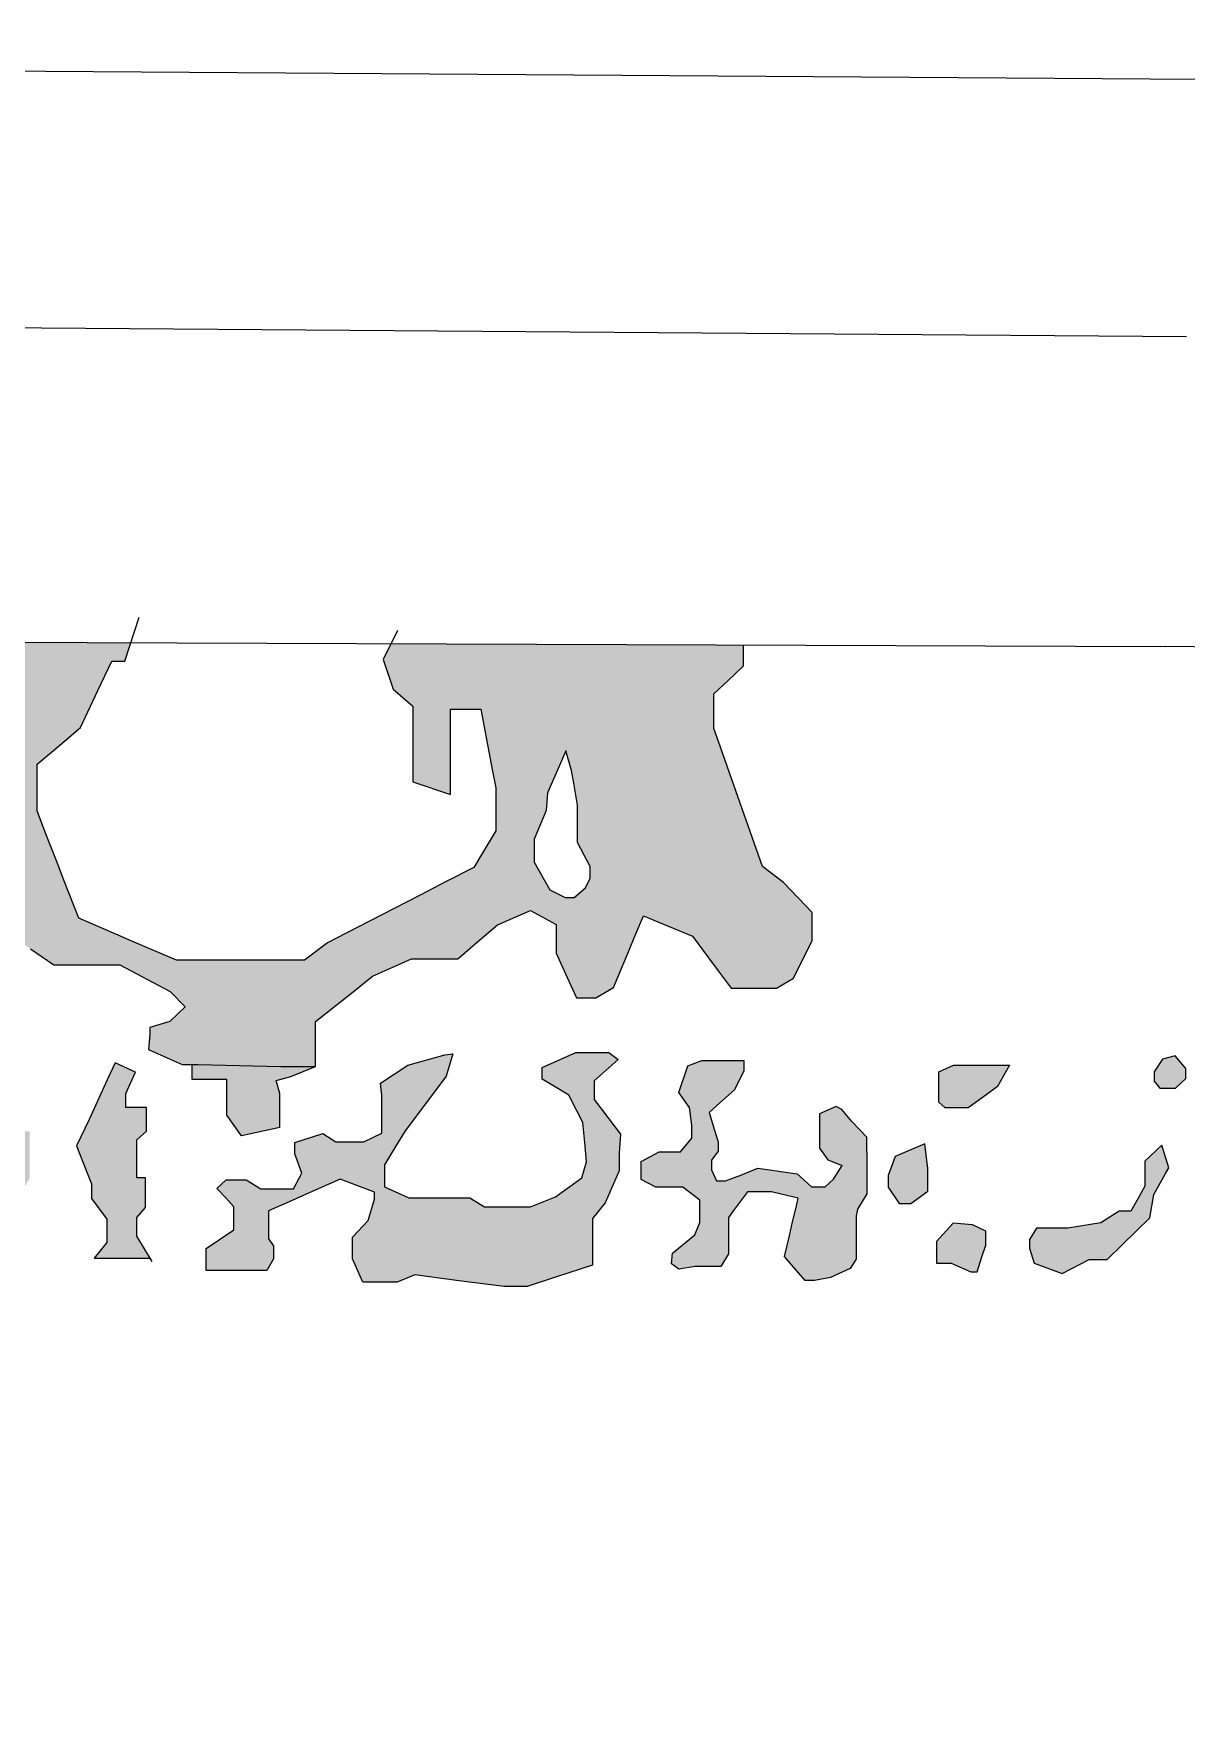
# Model space of a CAD drawing. Header units: inches. Extents: x 155 to 361, y 91 to 381.
# Drawn here: x 184.023 to 185.509, y 295.755 to 297.933 of the extents above; entities that cross this region are included whole.
import ezdxf

# ---------------------------------------------------------------- set-up
doc = ezdxf.new("R2010")
doc.units = ezdxf.units.IN
doc.header["$MEASUREMENT"] = 0
doc.layers.add('çziigi', color=10, linetype='Continuous')

msp = doc.modelspace()

# ---------------------------------------------------------------- hatches: boundary and pattern name
at = {"layer": 'çziigi'}
h = msp.add_hatch(color=256, dxfattribs=at)
h.dxf.hatch_style = 1
h.paths.add_polyline_path([(179.6453, 297.0632), (179.6453, 297.0923), (179.655, 297.1168), (179.6647, 297.1413), (179.6787, 297.1557), (179.6788, 297.1655), (179.1518, 297.1675), (179.1518, 297.1453), (179.1708, 297.1153), (179.1831, 297.0959), (179.1947, 297.0775), (179.1947, 297.0504), (179.1918, 296.9411), (179.1823, 296.9087), (179.1546, 296.8498), (179.1468, 296.8331), (179.1198, 296.8142), (179.0659, 296.7622), (179.0315, 296.7464), (179.0095, 296.7401), (179.0019, 296.6537), (179.0273, 296.6691), (179.069, 296.685), (179.0993, 296.7152), (179.1655, 296.7532), (179.2105, 296.7906), (179.2369, 296.829), (179.2484, 296.874), (179.2484, 296.9311), (179.2682, 296.9547), (179.2904, 296.9812), (179.3023, 297.0209), (179.3023, 297.0522), (179.2902, 297.084), (179.3173, 297.0943), (179.355, 297.1086), (179.3842, 297.1086), (179.3935, 297.09), (179.4177, 297.09), (179.4402, 297.09), (179.4561, 297.1027), (179.4792, 297.1027), (179.4902, 297.0818), (179.5034, 297.0313), (179.5085, 297.0117), (179.5085, 296.983), (179.5085, 296.9616), (179.4968, 296.9358), (179.4866, 296.9132), (179.4902, 296.8831), (179.4921, 296.8671), (179.5155, 296.8671), (179.5441, 296.8671), (179.5914, 296.84), (179.6112, 296.8093), (179.6502, 296.7764), (179.6763, 296.7543), (179.7294, 296.7322), (179.7717, 296.7147), (179.7959, 296.6839), (179.8261, 296.6614), (179.8509, 296.6429), (179.8613, 296.6449), (179.8652, 296.7392), (179.8517, 296.7392), (179.8279, 296.7497), (179.787, 296.7678), (179.7656, 296.7909), (179.7549, 296.8026), (179.7365, 296.8302), (179.6995, 296.8856), (179.692, 296.9097), (179.6826, 296.9389), (179.6593, 296.963), (179.6593, 297.0247)])
h.paths.add_polyline_path([(180.5621, 297.1149), (180.5727, 297.1403), (180.5727, 297.162), (180.0612, 297.164), (180.0693, 297.1262), (180.0908, 297.1056), (180.0978, 297.069), (180.0978, 297.043), (180.0978, 297.0123), (180.0767, 296.928), (180.0599, 296.8988), (180.0599, 296.8774), (180.0413, 296.8444), (180.0144, 296.8249), (179.9922, 296.8089), (179.975, 296.7964), (179.9451, 296.7551), (179.91, 296.7392), (179.8832, 296.7392), (179.8652, 296.7392), (179.8613, 296.6449), (179.8932, 296.651), (179.9261, 296.6713), (179.9547, 296.7119), (179.9706, 296.7346), (180.0191, 296.7427), (180.0768, 296.7603), (180.1004, 296.791), (180.1294, 296.8287), (180.1439, 296.8476), (180.1708, 296.8685), (180.1951, 296.8874), (180.1951, 296.908), (180.2313, 296.9582), (180.2714, 296.973), (180.2975, 296.9827), (180.3324, 296.9827), (180.3594, 296.9566), (180.3794, 296.9372), (180.3794, 296.8978), (180.3687, 296.8523), (180.3826, 296.8274), (180.421, 296.8109), (180.4576, 296.7952), (180.5039, 296.7754), (180.54, 296.7599), (180.5776, 296.7258), (180.6135, 296.6932), (180.6299, 296.6586), (180.6431, 296.6307), (180.6766, 296.6307), (180.6964, 296.6493), (180.7111, 296.6554), (180.7276, 296.7415), (180.7107, 296.7384), (180.6741, 296.7384), (180.647, 296.7507), (180.6217, 296.7819), (180.6002, 296.8084), (180.5674, 296.8438), (180.5469, 296.8659), (180.5149, 296.9006), (180.5149, 296.9169), (180.5149, 296.954), (180.5031, 297.0154), (180.5031, 297.0496), (180.5243, 297.0743)])
h.paths.add_polyline_path([(181.1075, 297.0509), (181.1075, 297.0806), (181.1197, 297.123), (181.1323, 297.123), (181.1504, 297.1049), (181.1697, 297.0857), (181.1933, 297.0857), (181.2125, 297.1088), (181.2224, 297.084), (181.2444, 297.0533), (181.2488, 297.0297), (181.2488, 296.9858), (181.2651, 296.8842), (181.2907, 296.8447), (181.3079, 296.8181), (181.3242, 296.793), (181.3637, 296.774), (181.3916, 296.7606), (181.4362, 296.7209), (181.4662, 296.6942), (181.4774, 296.6602), (181.4896, 296.6424), (181.5258, 296.6291), (181.5587, 296.6291), (181.5966, 296.6291), (181.6118, 296.6295), (181.6141, 296.7239), (181.579, 296.7239), (181.5489, 296.7473), (181.537, 296.7567), (181.4796, 296.7717), (181.4555, 296.778), (181.4252, 296.8186), (181.4006, 296.8515), (181.3815, 296.877), (181.3815, 296.9216), (181.4008, 296.9797), (181.4008, 297.0125), (181.4008, 297.0378), (181.4008, 297.0688), (181.4008, 297.0969), (181.428, 297.1203), (181.4457, 297.1356), (181.4458, 297.1587), (180.8994, 297.1608), (180.8858, 297.121), (180.9076, 297.1136), (180.9177, 297.0786), (180.9269, 297.0465), (180.9363, 297.014), (180.9336, 296.9926), (180.9285, 296.9525), (180.9199, 296.8839), (180.9, 296.8574), (180.8877, 296.841), (180.8702, 296.8176), (180.8333, 296.7961), (180.8104, 296.7827), (180.7932, 296.7613), (180.7585, 296.7472), (180.7276, 296.7415), (180.7111, 296.6554), (180.7283, 296.6625), (180.7546, 296.6526), (180.7746, 296.6451), (180.7942, 296.6451), (180.8101, 296.6806), (180.8217, 296.7063), (180.8784, 296.7372), (180.9075, 296.7614), (180.9394, 296.7734), (180.972, 296.7858), (181.0179, 296.8294), (181.0444, 296.8961), (181.0595, 296.9343), (181.0927, 296.9839), (181.1075, 297.0061)])
h.paths.add_polyline_path([(181.98, 297.0238), (181.9912, 297.0881), (182.0157, 297.1148), (182.0413, 297.1276), (182.063, 297.1181), (182.0786, 297.0953), (182.1031, 297.0953), (182.1187, 297.0953), (182.1471, 297.1031), (182.1705, 297.0853), (182.1824, 297.0762), (182.1711, 297.0319), (182.1643, 297.0053), (182.1643, 296.9326), (182.1817, 296.892), (182.2064, 296.8345), (182.2318, 296.8057), (182.2608, 296.7896), (182.3189, 296.7572), (182.3675, 296.7301), (182.389, 296.7032), (182.4213, 296.6832), (182.414, 296.6559), (182.4109, 296.6442), (182.4559, 296.6123), (182.4915, 296.6123), (182.5216, 296.624), (182.5386, 296.6187), (182.5386, 296.7533), (182.5039, 296.7385), (182.4805, 296.7385), (182.4566, 296.7531), (182.4127, 296.7695), (182.3873, 296.779), (182.3595, 296.7975), (182.3285, 296.8402), (182.3191, 296.8671), (182.3147, 296.88), (182.299, 296.925), (182.2912, 296.9473), (182.2912, 296.9623), (182.315, 297.035), (182.3226, 297.0582), (182.3332, 297.0905), (182.3519, 297.1133), (182.3625, 297.1263), (182.3704, 297.136), (182.3705, 297.1552), (181.7751, 297.1574), (181.7723, 297.1318), (181.7857, 297.1303), (181.792, 297.1037), (181.8008, 297.0668), (181.8103, 297.0268), (181.8186, 296.9916), (181.8267, 296.9577), (181.8267, 296.9247), (181.8004, 296.8685), (181.79, 296.8461), (181.7629, 296.8122), (181.7472, 296.7926), (181.7288, 296.7696), (181.6765, 296.7455), (181.6193, 296.7239), (181.6141, 296.7239), (181.6118, 296.6295), (181.6383, 296.6302), (181.669, 296.6302), (181.6901, 296.6218), (181.733, 296.6524), (181.7514, 296.6803), (181.7798, 296.7031), (181.8035, 296.7221), (181.8709, 296.7656), (181.9176, 296.7958), (181.9394, 296.8296), (181.9665, 296.8718), (181.9665, 296.9298), (181.9665, 296.9665), (181.9665, 296.9993)])
h.paths.add_polyline_path([(183.2798, 297.1441), (183.2798, 297.1517), (182.643, 297.1541), (182.6385, 297.139), (182.6467, 297.1203), (182.659, 297.1052), (182.6687, 297.0931), (182.6811, 297.0778), (182.6973, 297.0578), (182.6973, 297.0485), (182.7151, 297.0485), (182.7268, 297.0485), (182.7543, 297.0485), (182.7759, 297.021), (182.7759, 297.0052), (182.7759, 296.9842), (182.7759, 296.9509), (182.7637, 296.9281), (182.7509, 296.9045), (182.7403, 296.9045), (182.7216, 296.8913), (182.7053, 296.8798), (182.6805, 296.8361), (182.6659, 296.8102), (182.6507, 296.7952), (182.6204, 296.7653), (182.6016, 296.759), (182.5624, 296.759), (182.5519, 296.759), (182.5386, 296.7533), (182.5386, 296.6187), (182.5467, 296.6162), (182.5695, 296.6162), (182.6152, 296.6462), (182.6079, 296.6752), (182.6079, 296.6963), (182.6319, 296.7108), (182.6676, 296.7324), (182.703, 296.7537), (182.7528, 296.7677), (182.7868, 296.8111), (182.8138, 296.8456), (182.8341, 296.8715), (182.857, 296.9459), (182.8724, 296.9958), (182.8564, 297.0249), (182.8754, 297.0769), (182.896, 297.0914), (182.9456, 297.0997), (182.9645, 297.092), (183.0163, 297.0797), (183.0375, 297.0586), (183.0553, 297.0124), (183.0553, 296.9884), (183.0553, 296.9389), (183.0447, 296.9206), (183.0447, 296.8827), (183.0677, 296.8362), (183.0933, 296.8173), (183.1172, 296.7822), (183.1495, 296.7538), (183.1997, 296.7127), (183.2129, 296.7018), (183.2392, 296.7018), (183.2392, 296.6692), (183.2247, 296.6537), (183.2083, 296.636), (183.226, 296.6195), (183.2984, 296.5988), (183.3491, 296.5988), (183.3786, 296.6133), (183.4232, 296.6027), (183.4434, 296.5979), (183.4733, 296.5832), (183.5056, 296.591), (183.5446, 296.6144), (183.5713, 296.6394), (183.5713, 296.6778), (183.5713, 296.7049), (183.6339, 296.7399), (183.66, 296.7546), (183.6987, 296.7763), (183.7247, 296.8078), (183.7634, 296.829), (183.7813, 296.8654), (183.7841, 296.9191), (183.7853, 296.9504), (183.8054, 297.0064), (183.8054, 297.0657), (183.8054, 297.0965), (183.8273, 297.111), (183.8631, 297.0965), (183.8805, 297.0791), (183.9006, 297.0439), (183.8883, 297.0131), (183.8828, 296.9995), (183.8783, 296.9882), (183.8709, 296.9697), (183.8782, 296.956), (183.8897, 296.9345), (183.9023, 296.9345), (183.9163, 296.9135), (183.9163, 296.8984), (183.9163, 296.8676), (183.9163, 296.8592), (183.9264, 296.8233), (183.9567, 296.8065), (183.9854, 296.7906), (183.9854, 296.7763), (184.0188, 296.7534), (184.049, 296.7327), (184.1034, 296.7327), (184.1342, 296.7327), (184.1992, 296.6984), (184.2183, 296.6788), (184.1987, 296.6598), (184.1729, 296.6519), (184.1729, 296.643), (184.1712, 296.6234), (184.1953, 296.6128), (184.2145, 296.6043), (184.2345, 296.6043), (184.3415, 296.6017), (184.3866, 296.6017), (184.3866, 296.6396), (184.3866, 296.6595), (184.4128, 296.6802), (184.4351, 296.6979), (184.4597, 296.7181), (184.5103, 296.7406), (184.5274, 296.7406), (184.5699, 296.7406), (184.5952, 296.7623), (184.6209, 296.7843), (184.6638, 296.8029), (184.6965, 296.7849), (184.6965, 296.7479), (184.7109, 296.7163), (184.7229, 296.6902), (184.7479, 296.6902), (184.7705, 296.7037), (184.7895, 296.7488), (184.7996, 296.7728), (184.8093, 296.796), (184.8277, 296.7883), (184.8426, 296.7821), (184.8723, 296.7696), (184.8933, 296.7416), (184.9056, 296.7251), (184.9223, 296.7029), (184.9493, 296.7029), (184.9809, 296.7029), (185.0026, 296.7154), (185.0269, 296.7641), (185.0269, 296.8002), (184.9899, 296.839), (184.9628, 296.8598), (184.9232, 296.972), (184.9061, 297.0206), (184.9, 297.0377), (184.9, 297.0821), (184.9259, 297.1065), (184.9383, 297.1182), (184.9383, 297.1453), (184.4838, 297.1471), (184.4737, 297.1265), (184.4865, 297.0882), (184.5121, 297.0663), (184.5121, 297.0317), (184.5121, 297.0043), (184.5121, 296.9687), (184.5604, 296.9523), (184.5604, 297.0198), (184.5604, 297.0627), (184.5778, 297.0627), (184.5997, 297.0627), (184.6079, 297.0189), (184.6139, 296.987), (184.6187, 296.9612), (184.6187, 296.9058), (184.6024, 296.8784), (184.5905, 296.8584), (184.555, 296.8401), (184.5212, 296.8227), (184.4877, 296.8055), (184.4258, 296.7737), (184.4018, 296.7613), (184.3724, 296.7389), (184.3231, 296.7389), (184.2866, 296.7389), (184.2501, 296.7389), (184.2282, 296.7389), (184.2072, 296.7389), (184.1497, 296.7635), (184.1291, 296.7724), (184.0811, 296.7929), (184.0621, 296.842), (184.0533, 296.8647), (184.0372, 296.9062), (184.0275, 296.9312), (184.0275, 296.9614), (184.0275, 296.9915), (184.0566, 297.0162), (184.0833, 297.0387), (184.1059, 297.0864), (184.1239, 297.1242), (184.1406, 297.1242), (184.1483, 297.1484), (183.5337, 297.1507), (183.549, 297.1245), (183.5738, 297.1026), (183.5866, 297.0766), (183.6002, 297.0487), (183.6002, 297.0089), (183.6085, 296.9696), (183.6085, 296.9396), (183.6085, 296.902), (183.6085, 296.8585), (183.6085, 296.8348), (183.6184, 296.8342), (183.6199, 296.8595), (183.6467, 296.8868), (183.656, 296.9105), (183.656, 296.9353), (183.656, 296.9712), (183.6456, 296.992), (183.6386, 297.0343), (183.6386, 297.0678), (183.645, 297.0909), (183.649, 297.1055), (183.6629, 297.1055), (183.6751, 297.1175), (183.6912, 297.1013), (183.7056, 297.0867), (183.7056, 297.0725), (183.7138, 297.047), (183.7138, 297.0089), (183.7237, 296.9487), (183.7237, 296.9152), (183.7144, 296.8747), (183.7106, 296.8581), (183.7065, 296.8401), (183.6652, 296.7878), (183.649, 296.7797), (183.6293, 296.7699), (183.6155, 296.7699), (183.6155, 296.778), (183.6045, 296.778), (183.5906, 296.778), (183.5831, 296.778), (183.5674, 296.7641), (183.5586, 296.7563), (183.5448, 296.744), (183.5322, 296.7208), (183.5276, 296.7125), (183.4974, 296.7125), (183.4384, 296.7125), (183.4136, 296.7125), (183.3679, 296.7208), (183.3462, 296.7247), (183.3216, 296.7433), (183.2869, 296.7433), (183.2759, 296.7566), (183.2586, 296.7775), (183.2238, 296.8196), (183.2238, 296.8479), (183.2238, 296.8898), (183.211, 296.9169), (183.2045, 296.9307), (183.1958, 296.9266), (183.1958, 296.8915), (183.1958, 296.8609), (183.1958, 296.8464), (183.1958, 296.8331), (183.1705, 296.8239), (183.1508, 296.8348), (183.1352, 296.8609), (183.1271, 296.8927), (183.1215, 296.9147), (183.1215, 296.9429), (183.1334, 296.9817), (183.1271, 297.014), (183.1271, 297.0366), (183.1491, 297.0822), (183.1664, 297.099), (183.1791, 297.0903), (183.1791, 297.0568), (183.1791, 297.0435), (183.1791, 297.0083), (183.1791, 296.9903), (183.1982, 296.9903), (183.215, 297.0146), (183.215, 297.0406), (183.215, 297.0655), (183.2237, 297.0834), (183.2798, 297.121)])
h.paths.add_polyline_path([(184.6685, 296.895), (184.6772, 296.9163), (184.6836, 296.9319), (184.6854, 296.9547), (184.6978, 296.9829), (184.7091, 297.0088), (184.7166, 296.9836), (184.7194, 296.967), (184.7241, 296.9388), (184.7241, 296.9243), (184.7241, 296.9044), (184.7241, 296.8907), (184.7329, 296.8743), (184.7407, 296.8598), (184.7407, 296.8445), (184.7347, 296.8321), (184.7201, 296.8197), (184.7081, 296.8197), (184.6885, 296.8293), (184.6685, 296.8652), (184.6685, 296.8744)], flags=16)
h = msp.add_hatch(color=256, dxfattribs=at)
h.dxf.hatch_style = 1
h.paths.add_polyline_path([(183.6616, 296.4115), (183.6616, 296.4358), (183.6616, 296.4541), (183.6547, 296.4541), (183.6334, 296.4462), (183.619, 296.4358), (183.6064, 296.4266), (183.5972, 296.4101), (183.5825, 296.3834), (183.5725, 296.3834), (183.5522, 296.3744), (183.5304, 296.3779), (183.5194, 296.3796), (183.5051, 296.4031), (183.5051, 296.4239), (183.4925, 296.4462), (183.4727, 296.4462), (183.4643, 296.4462), (183.4544, 296.4383), (183.4544, 296.4239), (183.4425, 296.4071), (183.4321, 296.3924), (183.4257, 296.3714), (183.4215, 296.3578), (183.4068, 296.3546), (183.3627, 296.363), (183.3439, 296.3962), (183.3391, 296.4046), (183.3391, 296.4229), (183.3518, 296.4447), (183.3588, 296.4566), (183.3588, 296.4789), (183.3509, 296.5096), (183.3365, 296.5096), (183.3271, 296.4987), (183.3271, 296.4734), (183.3271, 296.4596), (183.3137, 296.4422), (183.2845, 296.4422), (183.2751, 296.4353), (183.2179, 296.418), (183.2096, 296.4155), (183.1857, 296.412), (183.1649, 296.4274), (183.1332, 296.4274), (183.1332, 296.4343), (183.1158, 296.4482), (183.1074, 296.4759), (183.1001, 296.4999), (183.0886, 296.5086), (183.0747, 296.5086), (183.0747, 296.5021), (183.0658, 296.4803), (183.0732, 296.4551), (183.0871, 296.4338), (183.0871, 296.4185), (183.0871, 296.4026), (183.0772, 296.3863), (183.0772, 296.3665), (183.092, 296.3497), (183.1287, 296.3497), (183.1644, 296.3497), (183.2075, 296.3477), (183.227, 296.3468), (183.2471, 296.3393), (183.2739, 296.3393), (183.3184, 296.3393), (183.3397, 296.3393), (183.3719, 296.3393), (183.3888, 296.3393), (183.4156, 296.3393), (183.425, 296.3393), (183.4439, 296.3393), (183.4528, 296.3312), (183.4613, 296.3235), (183.4969, 296.3235), (183.5241, 296.3235), (183.5439, 296.3421), (183.5647, 296.3421), (183.594, 296.3421), (183.6078, 296.3421), (183.6242, 296.3302), (183.6371, 296.3302), (183.6633, 296.3302), (183.6802, 296.3416), (183.717, 296.3416), (183.7284, 296.3416), (183.768, 296.3416), (183.7913, 296.3416), (183.8047, 296.3416), (183.8146, 296.3287), (183.8507, 296.3287), (183.8909, 296.3357), (183.9087, 296.3446), (183.9186, 296.3495), (183.9399, 296.3495), (183.9543, 296.3495), (183.9706, 296.3357), (184.0003, 296.3292), (184.0112, 296.3411), (184.0112, 296.356), (183.988, 296.3753), (183.9652, 296.3847), (183.9652, 296.3911), (183.9701, 296.4089), (183.9979, 296.4223), (184.0178, 296.4576), (184.0178, 296.4858), (184.0178, 296.518), (184.0094, 296.518), (183.996, 296.5432), (183.9874, 296.5594), (183.997, 296.5878), (184.0034, 296.6068), (184.0098, 296.6068), (184.0004, 296.6308), (183.9906, 296.6344), (183.9505, 296.6127), (183.9406, 296.5938), (183.9406, 296.5691), (183.9624, 296.5478), (183.9624, 296.5359), (183.9693, 296.5161), (183.9693, 296.4919), (183.9693, 296.46), (183.9524, 296.4417), (183.9346, 296.4338), (183.8999, 296.4338), (183.8846, 296.4239), (183.8568, 296.4239), (183.8301, 296.4239), (183.8187, 296.4239), (183.7974, 296.4353), (183.7936, 296.4282), (183.7898, 296.4212), (183.7898, 296.412), (183.7751, 296.3808), (183.77, 296.3701), (183.7439, 296.3601), (183.7146, 296.3601), (183.7018, 296.3601), (183.6815, 296.3601), (183.6616, 296.3838)])
h.paths.add_polyline_path([(184.3402, 296.567), (184.3355, 296.5835), (184.3544, 296.5888), (184.3866, 296.6017), (184.3415, 296.6017), (184.2345, 296.6043), (184.2274, 296.6043), (184.2274, 296.585), (184.2721, 296.585), (184.2721, 296.5717), (184.2721, 296.5388), (184.2909, 296.5122), (184.3402, 296.5232), (184.3402, 296.5365)])
h.paths.add_polyline_path([(184.1561, 296.4693), (184.1561, 296.4843), (184.1561, 296.5071), (184.1687, 296.5181), (184.1687, 296.5488), (184.1419, 296.5488), (184.1419, 296.5669), (184.1545, 296.5945), (184.1282, 296.6065), (184.118, 296.5843), (184.1076, 296.5615), (184.0947, 296.5332), (184.0781, 296.4992), (184.0907, 296.4677), (184.0976, 296.4503), (184.0976, 296.4315), (184.1175, 296.4047), (184.1175, 296.3858), (184.1175, 296.3748), (184.1009, 296.3543), (184.1734, 296.3543), (184.1561, 296.3827), (184.1561, 296.4071), (184.1671, 296.4197), (184.1671, 296.4583), (184.1561, 296.4583)])
h = msp.add_hatch(color=256, dxfattribs=at)
h.dxf.hatch_style = 1
h.paths.add_polyline_path([(184.7437, 296.3604), (184.7437, 296.3809), (184.7437, 296.4058), (184.7599, 296.4259), (184.7781, 296.4671), (184.7781, 296.49), (184.7796, 296.5143), (184.7633, 296.5359), (184.7456, 296.5593), (184.7456, 296.5832), (184.7767, 296.6109), (184.7647, 296.6199), (184.7465, 296.6199), (184.7221, 296.6199), (184.6787, 296.6003), (184.6787, 296.5852), (184.6944, 296.5759), (184.713, 296.5649), (184.7231, 296.5453), (184.7312, 296.5296), (184.7336, 296.5038), (184.736, 296.4789), (184.7298, 296.4579), (184.6958, 296.4335), (184.6638, 296.4206), (184.6279, 296.4206), (184.6045, 296.4206), (184.5853, 296.4321), (184.539, 296.4321), (184.5069, 296.4321), (184.4752, 296.4464), (184.4752, 296.4747), (184.4897, 296.4985), (184.502, 296.5188), (184.5294, 296.5554), (184.5547, 296.5893), (184.5633, 296.618), (184.5533, 296.6165), (184.5055, 296.6036), (184.4701, 296.5802), (184.472, 296.5649), (184.472, 296.5501), (184.472, 296.5157), (184.4486, 296.5047), (184.4127, 296.5047), (184.396, 296.5152), (184.3596, 296.5038), (184.3596, 296.4889), (184.3687, 296.4641), (184.3582, 296.444), (184.339, 296.444), (184.3161, 296.444), (184.297, 296.4555), (184.2714, 296.4555), (184.2593, 296.4444), (184.2707, 296.4321), (184.2812, 296.4206), (184.2812, 296.4072), (184.2812, 296.391), (184.2453, 296.3671), (184.2453, 296.3384), (184.2788, 296.3384), (184.3237, 296.3384), (184.3323, 296.3537), (184.3323, 296.3704), (184.326, 296.3795), (184.326, 296.401), (184.326, 296.4155), (184.3525, 296.4273), (184.3783, 296.4388), (184.418, 296.4565), (184.4624, 296.4397), (184.4624, 296.4306), (184.4543, 296.4029), (184.4342, 296.3814), (184.4342, 296.3537), (184.4476, 296.3236), (184.462, 296.3236), (184.4916, 296.3236), (184.5143, 296.3329), (184.5487, 296.3284), (184.5782, 296.3246), (184.6298, 296.3178), (184.6593, 296.3178), (184.6973, 296.3303), (184.7437, 296.3456)])
h.paths.add_polyline_path([(184.897, 296.4684), (184.897, 296.4807), (184.9054, 296.4926), (184.9054, 296.5046), (184.9008, 296.5197), (184.8939, 296.5423), (184.9079, 296.5549), (184.9265, 296.5715), (184.9388, 296.5962), (184.9388, 296.6095), (184.9151, 296.6095), (184.8846, 296.6095), (184.8665, 296.6024), (184.8547, 296.5681), (184.8685, 296.549), (184.8718, 296.5258), (184.8718, 296.5091), (184.857, 296.4915), (184.8294, 296.4915), (184.8061, 296.4792), (184.8061, 296.4682), (184.8061, 296.4559), (184.8252, 296.4459), (184.8418, 296.4459), (184.8599, 296.4459), (184.8818, 296.4293), (184.8818, 296.4007), (184.8756, 296.3846), (184.8466, 296.3608), (184.8456, 296.347), (184.8547, 296.3404), (184.8761, 296.3437), (184.8908, 296.3437), (184.9089, 296.3437), (184.9188, 296.3599), (184.9188, 296.3699), (184.9188, 296.407), (184.9255, 296.416), (184.9436, 296.4401), (184.9565, 296.4401), (184.9745, 296.4401), (184.9868, 296.4372), (185.0013, 296.4338), (185.0089, 296.432), (185.006, 296.4198), (185.0016, 296.4013), (184.9974, 296.3832), (184.9911, 296.3568), (185.0007, 296.3456), (185.0178, 296.3257), (185.0297, 296.3257), (185.0506, 296.3295), (185.0758, 296.3413), (185.0835, 296.3532), (185.0835, 296.3665), (185.0835, 296.3822), (185.0835, 296.4093), (185.0854, 296.4179), (185.0972, 296.4373), (185.0972, 296.4682), (185.0972, 296.491), (185.0972, 296.5106), (185.0877, 296.5206), (185.078, 296.5308), (185.0649, 296.5462), (185.0578, 296.55), (185.0364, 296.5405), (185.0364, 296.5339), (185.0364, 296.5111), (185.0364, 296.4963), (185.0468, 296.4811), (185.0654, 296.474), (185.0544, 296.4565), (185.0435, 296.4465), (185.0259, 296.4465), (185.0073, 296.4631), (184.9569, 296.4704), (184.9346, 296.4617), (184.9151, 296.4541), (184.9036, 296.4541)])
h.paths.add_polyline_path([(185.1758, 296.4702), (185.172, 296.502), (185.152, 296.4934), (185.1338, 296.4857), (185.1249, 296.4611), (185.1249, 296.4459), (185.1391, 296.425), (185.1539, 296.425), (185.1758, 296.4407), (185.1758, 296.4521)])
h.paths.add_polyline_path([(185.281, 296.6032), (185.2611, 296.6032), (185.2091, 296.6032), (185.1902, 296.5947), (185.1902, 296.5862), (185.1902, 296.5725), (185.1902, 296.5555), (185.1982, 296.5484), (185.2277, 296.5484), (185.2507, 296.5649), (185.2659, 296.5758)])
h.paths.add_polyline_path([(185.5086, 296.5989), (185.4949, 296.6155), (185.4783, 296.6112), (185.4679, 296.5947), (185.4679, 296.5828), (185.475, 296.5739), (185.4869, 296.5739), (185.4954, 296.5739), (185.5086, 296.5861)])
h.paths.add_polyline_path([(185.4444, 296.3891), (185.4621, 296.4063), (185.4675, 296.4368), (185.4823, 296.4635), (185.4865, 296.4711), (185.4775, 296.5001), (185.4557, 296.4796), (185.4557, 296.4611), (185.4557, 296.4473), (185.4461, 296.4302), (185.4376, 296.4149), (185.4224, 296.4149), (185.3991, 296.4002), (185.3562, 296.3931), (185.3225, 296.3931), (185.3158, 296.3931), (185.3068, 296.3784), (185.3068, 296.3675), (185.313, 296.348), (185.3491, 296.3347), (185.3838, 296.3527), (185.4071, 296.3527), (185.4266, 296.3717)])
h.paths.add_polyline_path([(185.2457, 296.356), (185.2507, 296.3714), (185.2507, 296.3893), (185.2333, 296.3973), (185.2086, 296.3997), (185.1872, 296.3759), (185.1872, 296.3622), (185.1872, 296.3479), (185.2062, 296.3479), (185.2314, 296.337), (185.2395, 296.337)])

# ---------------------------------------------------------------- linework, layer by layer
for p, q in [((177.0736, 297.9335), (185.5246, 297.8749)), ((176.3304, 297.6143), (185.5094, 297.5429)), ((176.5603, 297.1774), (185.4818, 297.1433)), ((184.1406, 297.1242), (184.1589, 297.1812)), ((184.492, 297.1639), (184.4737, 297.1265)), ((184.9383, 297.1182), (184.9383, 297.1453)), ((332.7393, 295.7548), (185.4818, 297.1433)), ((184.1059, 297.0864), (184.1239, 297.1242)), ((184.1239, 297.1242), (184.1406, 297.1242)), ((184.4737, 297.1265), (184.4865, 297.0882)), ((184.9259, 297.1065), (184.9383, 297.1182)), ((184.0833, 297.0387), (184.1059, 297.0864)), ((184.4865, 297.0882), (184.4865, 297.0882)), ((184.4865, 297.0882), (184.5121, 297.0663)), ((184.9, 297.0821), (184.9259, 297.1065)), ((184.5121, 297.0663), (184.5121, 297.0317)), ((184.9, 297.0377), (184.9, 297.0821)), ((184.5604, 297.0198), (184.5604, 297.0627)), ((184.5604, 297.0627), (184.5778, 297.0627)), ((184.5778, 297.0627), (184.5997, 297.0627)), ((184.5997, 297.0627), (184.6079, 297.0189)), ((184.0566, 297.0162), (184.0833, 297.0387)), ((184.5121, 297.0317), (184.5121, 297.0043)), ((184.9061, 297.0206), (184.9, 297.0377)), ((184.9232, 296.972), (184.9061, 297.0206)), ((184.0275, 296.9915), (184.0566, 297.0162)), ((184.5121, 297.0043), (184.5121, 296.9687)), ((184.5604, 296.9523), (184.5604, 297.0198)), ((184.6079, 297.0189), (184.6139, 296.987)), ((184.7091, 297.0088), (184.6978, 296.9829)), ((184.7166, 296.9836), (184.7091, 297.0088)), ((184.0275, 296.9614), (184.0275, 296.9915)), ((184.6139, 296.987), (184.6187, 296.9612)), ((184.6978, 296.9829), (184.6854, 296.9547)), ((184.7194, 296.967), (184.7166, 296.9836)), ((184.0275, 296.9312), (184.0275, 296.9614)), ((184.5121, 296.9687), (184.5604, 296.9523)), ((184.6187, 296.9612), (184.6187, 296.9058)), ((184.7241, 296.9388), (184.7194, 296.967)), ((184.9628, 296.8598), (184.9232, 296.972)), ((184.6854, 296.9547), (184.6836, 296.9319)), ((184.7241, 296.9243), (184.7241, 296.9388)), ((184.0372, 296.9062), (184.0275, 296.9312)), ((184.6772, 296.9163), (184.6685, 296.895)), ((184.6836, 296.9319), (184.6772, 296.9163)), ((184.7241, 296.9044), (184.7241, 296.9243)), ((184.0533, 296.8647), (184.0372, 296.9062)), ((184.6187, 296.9058), (184.6024, 296.8784)), ((184.6685, 296.895), (184.6685, 296.8744)), ((184.7241, 296.8907), (184.7241, 296.9044)), ((184.7329, 296.8743), (184.7241, 296.8907)), ((184.6024, 296.8784), (184.5905, 296.8584)), ((184.6685, 296.8744), (184.6685, 296.8652)), ((184.7407, 296.8598), (184.7329, 296.8743)), ((184.0621, 296.842), (184.0533, 296.8647)), ((184.5905, 296.8584), (184.555, 296.8401)), ((184.6685, 296.8652), (184.6885, 296.8293)), ((184.7407, 296.8445), (184.7407, 296.8598)), ((184.9899, 296.839), (184.9628, 296.8598)), ((184.0811, 296.7929), (184.0621, 296.842)), ((184.555, 296.8401), (184.5212, 296.8227)), ((184.6885, 296.8293), (184.7081, 296.8197)), ((184.7201, 296.8197), (184.7347, 296.8321)), ((184.7347, 296.8321), (184.7407, 296.8445)), ((185.0269, 296.8002), (184.9899, 296.839)), ((184.4877, 296.8055), (184.4258, 296.7737)), ((184.5212, 296.8227), (184.4877, 296.8055)), ((184.6209, 296.7843), (184.6638, 296.8029)), ((184.6638, 296.8029), (184.6965, 296.7849)), ((184.7081, 296.8197), (184.7201, 296.8197)), ((184.1291, 296.7724), (184.0811, 296.7929)), ((184.5952, 296.7623), (184.6209, 296.7843)), ((184.6965, 296.7849), (184.6965, 296.7479)), ((184.7996, 296.7728), (184.8093, 296.796)), ((184.8093, 296.796), (184.8277, 296.7883)), ((184.8277, 296.7883), (184.8426, 296.7821)), ((184.8426, 296.7821), (184.8723, 296.7696)), ((185.0269, 296.7641), (185.0269, 296.8002)), ((184.1497, 296.7635), (184.1291, 296.7724)), ((184.2072, 296.7389), (184.1497, 296.7635)), ((184.4018, 296.7613), (184.3724, 296.7389)), ((184.4258, 296.7737), (184.4018, 296.7613)), ((184.5699, 296.7406), (184.5952, 296.7623)), ((184.7895, 296.7488), (184.7996, 296.7728)), ((184.8723, 296.7696), (184.8933, 296.7416)), ((185.0026, 296.7154), (185.0269, 296.7641)), ((184.0188, 296.7534), (184.049, 296.7327)), ((184.2282, 296.7389), (184.2072, 296.7389)), ((184.2501, 296.7389), (184.2282, 296.7389)), ((184.2866, 296.7389), (184.2501, 296.7389)), ((184.3231, 296.7389), (184.2866, 296.7389)), ((184.3724, 296.7389), (184.3231, 296.7389)), ((184.4597, 296.7181), (184.5103, 296.7406)), ((184.5103, 296.7406), (184.5274, 296.7406)), ((184.5274, 296.7406), (184.5699, 296.7406)), ((184.6965, 296.7479), (184.7109, 296.7163)), ((184.7705, 296.7037), (184.7895, 296.7488)), ((184.8933, 296.7416), (184.9056, 296.7251)), ((184.049, 296.7327), (184.1034, 296.7327)), ((184.1034, 296.7327), (184.1342, 296.7327)), ((184.1342, 296.7327), (184.1992, 296.6984)), ((184.4351, 296.6979), (184.4597, 296.7181)), ((184.7109, 296.7163), (184.7229, 296.6902)), ((184.9056, 296.7251), (184.9223, 296.7029)), ((184.9809, 296.7029), (185.0026, 296.7154)), ((184.1992, 296.6984), (184.2183, 296.6788)), ((184.4128, 296.6802), (184.4351, 296.6979)), ((184.7479, 296.6902), (184.7705, 296.7037)), ((184.9223, 296.7029), (184.9493, 296.7029)), ((184.9493, 296.7029), (184.9809, 296.7029)), ((184.2183, 296.6788), (184.1987, 296.6598)), ((184.3866, 296.6595), (184.4128, 296.6802)), ((184.7229, 296.6902), (184.7479, 296.6902)), ((184.1987, 296.6598), (184.1729, 296.6519)), ((184.1729, 296.6519), (184.1729, 296.643)), ((184.3866, 296.6396), (184.3866, 296.6595)), ((184.1729, 296.643), (184.1712, 296.6234)), ((184.3866, 296.6017), (184.3866, 296.6396)), ((184.1282, 296.6065), (184.118, 296.5843)), ((184.1545, 296.5945), (184.1282, 296.6065)), ((184.1712, 296.6234), (184.1953, 296.6128)), ((184.1953, 296.6128), (184.2145, 296.6043)), ((184.5055, 296.6036), (184.5533, 296.6165)), ((184.5533, 296.6165), (184.5633, 296.618)), ((184.5633, 296.618), (184.5547, 296.5893)), ((184.6787, 296.6003), (184.7221, 296.6199)), ((184.7221, 296.6199), (184.7465, 296.6199)), ((184.7767, 296.6109), (184.7456, 296.5832)), ((184.7465, 296.6199), (184.7647, 296.6199)), ((184.7647, 296.6199), (184.7767, 296.6109)), ((184.8665, 296.6024), (184.8846, 296.6095)), ((184.8846, 296.6095), (184.9151, 296.6095)), ((184.9151, 296.6095), (184.9388, 296.6095)), ((184.9388, 296.6095), (184.9388, 296.5962)), ((185.4783, 296.6112), (185.4679, 296.5947)), ((185.4949, 296.6155), (185.4783, 296.6112)), ((185.5086, 296.5989), (185.4949, 296.6155)), ((185.4949, 296.6155), (185.4949, 296.6155)), ((184.1419, 296.5669), (184.1545, 296.5945)), ((184.1545, 296.5945), (184.1545, 296.5945)), ((184.2145, 296.6043), (184.2345, 296.6043)), ((184.2274, 296.585), (184.2274, 296.6043)), ((184.2721, 296.585), (184.2274, 296.585)), ((184.2345, 296.6043), (184.3415, 296.6017)), ((184.2721, 296.5717), (184.2721, 296.585)), ((184.3355, 296.5835), (184.3544, 296.5888)), ((184.3415, 296.6017), (184.3866, 296.6017)), ((184.3544, 296.5888), (184.3866, 296.6017)), ((184.4701, 296.5802), (184.5055, 296.6036)), ((184.5547, 296.5893), (184.5294, 296.5554)), ((184.6787, 296.5852), (184.6787, 296.6003)), ((184.6944, 296.5759), (184.6787, 296.5852)), ((184.8547, 296.5681), (184.8665, 296.6024)), ((184.9388, 296.5962), (184.9265, 296.5715)), ((185.1902, 296.5947), (185.2091, 296.6032)), ((185.1902, 296.5862), (185.1902, 296.5947)), ((185.1902, 296.5725), (185.1902, 296.5862)), ((185.2091, 296.6032), (185.2611, 296.6032)), ((185.2611, 296.6032), (185.281, 296.6032)), ((185.281, 296.6032), (185.2659, 296.5758)), ((185.281, 296.6032), (185.281, 296.6032)), ((185.4679, 296.5947), (185.4679, 296.5828)), ((185.4954, 296.5739), (185.5086, 296.5861)), ((185.5086, 296.5861), (185.5086, 296.5989)), ((184.118, 296.5843), (184.1076, 296.5615)), ((184.1419, 296.5488), (184.1419, 296.5669)), ((184.2721, 296.5388), (184.2721, 296.5717)), ((184.3402, 296.567), (184.3355, 296.5835)), ((184.3402, 296.5365), (184.3402, 296.567)), ((184.3402, 296.567), (184.3402, 296.567)), ((184.472, 296.5649), (184.4701, 296.5802)), ((184.472, 296.5501), (184.472, 296.5649)), ((184.713, 296.5649), (184.6944, 296.5759)), ((184.7231, 296.5453), (184.713, 296.5649)), ((184.7456, 296.5832), (184.7456, 296.5593)), ((184.8685, 296.549), (184.8547, 296.5681)), ((184.9265, 296.5715), (184.9079, 296.5549)), ((185.1902, 296.5555), (185.1902, 296.5725)), ((185.2507, 296.5649), (185.2277, 296.5484)), ((185.2659, 296.5758), (185.2507, 296.5649)), ((185.4679, 296.5828), (185.475, 296.5739)), ((185.475, 296.5739), (185.4869, 296.5739)), ((185.4869, 296.5739), (185.4954, 296.5739)), ((184.1076, 296.5615), (184.0947, 296.5332)), ((184.1076, 296.5615), (184.1076, 296.5615)), ((184.1687, 296.5488), (184.1419, 296.5488)), ((184.1687, 296.5181), (184.1687, 296.5488)), ((184.472, 296.5157), (184.472, 296.5501)), ((184.5294, 296.5554), (184.502, 296.5188)), ((184.7312, 296.5296), (184.7231, 296.5453)), ((184.7456, 296.5593), (184.7633, 296.5359)), ((184.8718, 296.5258), (184.8685, 296.549)), ((184.9079, 296.5549), (184.8939, 296.5423)), ((184.8939, 296.5423), (184.9008, 296.5197)), ((185.0578, 296.55), (185.0364, 296.5405)), ((185.0649, 296.5462), (185.0578, 296.55)), ((185.078, 296.5308), (185.0649, 296.5462)), ((185.1982, 296.5484), (185.1902, 296.5555)), ((185.2277, 296.5484), (185.1982, 296.5484)), ((184.0947, 296.5332), (184.0781, 296.4992)), ((184.2909, 296.5122), (184.2721, 296.5388)), ((184.3402, 296.5232), (184.2909, 296.5122)), ((184.3402, 296.5232), (184.3402, 296.5365)), ((184.7336, 296.5038), (184.7312, 296.5296)), ((184.7633, 296.5359), (184.7796, 296.5143)), ((184.8718, 296.5091), (184.8718, 296.5258)), ((184.9008, 296.5197), (184.9054, 296.5046)), ((185.0364, 296.5405), (185.0364, 296.5339)), ((185.0364, 296.5339), (185.0364, 296.5111)), ((185.0877, 296.5206), (185.078, 296.5308)), ((185.0972, 296.5106), (185.0877, 296.5206)), ((184.0781, 296.4992), (184.0781, 296.4992)), ((184.0781, 296.4992), (184.0907, 296.4677)), ((184.1561, 296.5071), (184.1687, 296.5181)), ((184.1561, 296.4843), (184.1561, 296.5071)), ((184.3596, 296.5038), (184.396, 296.5152)), ((184.3596, 296.4889), (184.3596, 296.5038)), ((184.396, 296.5152), (184.4127, 296.5047)), ((184.4127, 296.5047), (184.4486, 296.5047)), ((184.4486, 296.5047), (184.472, 296.5157)), ((184.4897, 296.4985), (184.4752, 296.4747)), ((184.502, 296.5188), (184.4897, 296.4985)), ((184.736, 296.4789), (184.7336, 296.5038)), ((184.7796, 296.5143), (184.7781, 296.49)), ((184.857, 296.4915), (184.8718, 296.5091)), ((184.9054, 296.5046), (184.9054, 296.4926)), ((185.0364, 296.5111), (185.0364, 296.4963)), ((185.0972, 296.491), (185.0972, 296.5106)), ((185.172, 296.502), (185.152, 296.4934)), ((185.1758, 296.4702), (185.172, 296.502)), ((185.4775, 296.5001), (185.4557, 296.4796)), ((185.4865, 296.4711), (185.4775, 296.5001)), ((184.1561, 296.4693), (184.1561, 296.4843)), ((184.3687, 296.4641), (184.3596, 296.4889)), ((184.7298, 296.4579), (184.736, 296.4789)), ((184.7781, 296.49), (184.7781, 296.4671)), ((184.8061, 296.4792), (184.8294, 296.4915)), ((184.8061, 296.4682), (184.8061, 296.4792)), ((184.8294, 296.4915), (184.857, 296.4915)), ((184.9054, 296.4926), (184.897, 296.4807)), ((184.897, 296.4807), (184.897, 296.4684)), ((185.0364, 296.4963), (185.0468, 296.4811)), ((185.0468, 296.4811), (185.0654, 296.474)), ((185.0972, 296.491), (185.0972, 296.4682)), ((185.1338, 296.4857), (185.1249, 296.4611)), ((185.152, 296.4934), (185.1338, 296.4857)), ((185.4557, 296.4796), (185.4557, 296.4611)), ((184.0907, 296.4677), (184.0976, 296.4503)), ((184.1561, 296.4583), (184.1561, 296.4693)), ((184.1671, 296.4583), (184.1561, 296.4583)), ((184.1671, 296.4197), (184.1671, 296.4583)), ((184.2593, 296.4444), (184.2714, 296.4555)), ((184.2714, 296.4555), (184.297, 296.4555)), ((184.297, 296.4555), (184.3161, 296.444)), ((184.3582, 296.444), (184.3687, 296.4641)), ((184.418, 296.4565), (184.3783, 296.4388)), ((184.4624, 296.4397), (184.418, 296.4565)), ((184.418, 296.4565), (184.418, 296.4565)), ((184.4752, 296.4747), (184.4752, 296.4464)), ((184.6958, 296.4335), (184.7298, 296.4579)), ((184.7781, 296.4671), (184.7599, 296.4259)), ((184.8061, 296.4559), (184.8061, 296.4682)), ((184.8252, 296.4459), (184.8061, 296.4559)), ((184.897, 296.4684), (184.9036, 296.4541)), ((184.9036, 296.4541), (184.9151, 296.4541)), ((184.9151, 296.4541), (184.9346, 296.4617)), ((184.9346, 296.4617), (184.9569, 296.4704)), ((184.9569, 296.4704), (184.9569, 296.4704)), ((184.9569, 296.4704), (185.0073, 296.4631)), ((185.0073, 296.4631), (185.0073, 296.4631)), ((185.0073, 296.4631), (185.0259, 296.4465)), ((185.0435, 296.4465), (185.0544, 296.4565)), ((185.0544, 296.4565), (185.0654, 296.474)), ((185.0972, 296.4682), (185.0972, 296.4373)), ((185.1249, 296.4611), (185.1249, 296.4459)), ((185.1758, 296.4521), (185.1758, 296.4702)), ((185.4557, 296.4611), (185.4557, 296.4473)), ((185.4675, 296.4368), (185.4823, 296.4635)), ((185.4823, 296.4635), (185.4865, 296.4711)), ((184.0976, 296.4503), (184.0976, 296.4315)), ((184.2707, 296.4321), (184.2593, 296.4444)), ((184.2812, 296.4206), (184.2707, 296.4321)), ((184.3161, 296.444), (184.339, 296.444)), ((184.339, 296.444), (184.3582, 296.444)), ((184.3783, 296.4388), (184.3525, 296.4273)), ((184.4624, 296.4306), (184.4624, 296.4397)), ((184.4752, 296.4464), (184.5069, 296.4321)), ((184.5069, 296.4321), (184.539, 296.4321)), ((184.539, 296.4321), (184.5853, 296.4321)), ((184.5853, 296.4321), (184.6045, 296.4206)), ((184.6638, 296.4206), (184.6958, 296.4335)), ((184.8418, 296.4459), (184.8252, 296.4459)), ((184.8599, 296.4459), (184.8418, 296.4459)), ((184.8818, 296.4293), (184.8599, 296.4459)), ((184.9436, 296.4401), (184.9255, 296.416)), ((184.9565, 296.4401), (184.9436, 296.4401)), ((184.9745, 296.4401), (184.9565, 296.4401)), ((184.9868, 296.4372), (184.9745, 296.4401)), ((185.0013, 296.4338), (184.9868, 296.4372)), ((185.0089, 296.432), (185.0013, 296.4338)), ((185.0259, 296.4465), (185.0435, 296.4465)), ((185.0972, 296.4373), (185.0854, 296.4179)), ((185.1249, 296.4459), (185.1391, 296.425)), ((185.1539, 296.425), (185.1758, 296.4407)), ((185.1758, 296.4407), (185.1758, 296.4521)), ((185.4557, 296.4473), (185.4461, 296.4302)), ((185.4621, 296.4063), (185.4675, 296.4368)), ((184.0976, 296.4315), (184.1175, 296.4047)), ((184.1561, 296.4071), (184.1671, 296.4197)), ((184.1671, 296.4197), (184.1671, 296.4197)), ((184.2812, 296.4072), (184.2812, 296.4206)), ((184.3525, 296.4273), (184.326, 296.4155)), ((184.326, 296.4155), (184.326, 296.401)), ((184.4543, 296.4029), (184.4624, 296.4306)), ((184.6045, 296.4206), (184.6279, 296.4206)), ((184.6279, 296.4206), (184.6638, 296.4206)), ((184.7599, 296.4259), (184.7437, 296.4058)), ((184.8818, 296.4007), (184.8818, 296.4293)), ((184.9255, 296.416), (184.9188, 296.407)), ((185.0016, 296.4013), (185.006, 296.4198)), ((185.006, 296.4198), (185.0089, 296.432)), ((185.0854, 296.4179), (185.0835, 296.4093)), ((185.1391, 296.425), (185.1539, 296.425)), ((185.4224, 296.4149), (185.3991, 296.4002)), ((185.4376, 296.4149), (185.4224, 296.4149)), ((185.4461, 296.4302), (185.4376, 296.4149)), ((184.1175, 296.4047), (184.1175, 296.3858)), ((184.1561, 296.3827), (184.1561, 296.4071)), ((184.2453, 296.3671), (184.2812, 296.391)), ((184.2812, 296.391), (184.2812, 296.4072)), ((184.326, 296.401), (184.326, 296.3795)), ((184.4342, 296.3814), (184.4543, 296.4029)), ((184.7437, 296.4058), (184.7437, 296.3809)), ((184.8756, 296.3846), (184.8818, 296.4007)), ((184.9188, 296.407), (184.9188, 296.3699)), ((184.9974, 296.3832), (185.0016, 296.4013)), ((185.0835, 296.4093), (185.0835, 296.3822)), ((185.2086, 296.3997), (185.1872, 296.3759)), ((185.2333, 296.3973), (185.2086, 296.3997)), ((185.2507, 296.3893), (185.2333, 296.3973)), ((185.2507, 296.3714), (185.2507, 296.3893)), ((185.3158, 296.3931), (185.3068, 296.3784)), ((185.3225, 296.3931), (185.3158, 296.3931)), ((185.3562, 296.3931), (185.3225, 296.3931)), ((185.3991, 296.4002), (185.3562, 296.3931)), ((185.4266, 296.3717), (185.4444, 296.3891)), ((185.4444, 296.3891), (185.4621, 296.4063)), ((185.4621, 296.4063), (185.4621, 296.4063)), ((184.1175, 296.3748), (184.1009, 296.3543)), ((184.1175, 296.3858), (184.1175, 296.3748)), ((184.1758, 296.3504), (184.1561, 296.3827)), ((184.2453, 296.3384), (184.2453, 296.3671)), ((184.326, 296.3795), (184.3323, 296.3704)), ((184.3323, 296.3704), (184.3323, 296.3537)), ((184.4342, 296.3537), (184.4342, 296.3814)), ((184.7437, 296.3809), (184.7437, 296.3604)), ((184.8466, 296.3608), (184.8756, 296.3846)), ((184.9188, 296.3699), (184.9188, 296.3599)), ((184.9911, 296.3568), (184.9974, 296.3832)), ((185.0835, 296.3822), (185.0835, 296.3665)), ((185.1872, 296.3759), (185.1872, 296.3622)), ((185.2457, 296.356), (185.2507, 296.3714)), ((185.3068, 296.3784), (185.3068, 296.3675)), ((185.3068, 296.3675), (185.313, 296.348)), ((185.4071, 296.3527), (185.4266, 296.3717)), ((184.1009, 296.3543), (184.1734, 296.3543)), ((184.3323, 296.3537), (184.3237, 296.3384)), ((184.4476, 296.3236), (184.4342, 296.3537)), ((184.7437, 296.3456), (184.6973, 296.3303)), ((184.7437, 296.3604), (184.7437, 296.3456)), ((184.8456, 296.347), (184.8466, 296.3608)), ((184.8547, 296.3404), (184.8456, 296.347)), ((184.9188, 296.3599), (184.9089, 296.3437)), ((185.0007, 296.3456), (184.9911, 296.3568)), ((185.0178, 296.3257), (185.0007, 296.3456)), ((185.0835, 296.3532), (185.0758, 296.3413)), ((185.0835, 296.3665), (185.0835, 296.3532)), ((185.1872, 296.3622), (185.1872, 296.3479)), ((185.1872, 296.3479), (185.2062, 296.3479)), ((185.2062, 296.3479), (185.2314, 296.337)), ((185.2395, 296.337), (185.2457, 296.356)), ((185.313, 296.348), (185.3491, 296.3347)), ((185.3491, 296.3347), (185.3838, 296.3527)), ((185.3838, 296.3527), (185.4071, 296.3527)), ((184.2788, 296.3384), (184.2453, 296.3384)), ((184.3237, 296.3384), (184.2788, 296.3384)), ((184.462, 296.3236), (184.4476, 296.3236)), ((184.4916, 296.3236), (184.462, 296.3236)), ((184.5143, 296.3329), (184.4916, 296.3236)), ((184.5487, 296.3284), (184.5143, 296.3329)), ((184.5782, 296.3246), (184.5487, 296.3284)), ((184.6298, 296.3178), (184.5782, 296.3246)), ((184.6973, 296.3303), (184.6593, 296.3178)), ((184.8761, 296.3437), (184.8547, 296.3404)), ((184.8908, 296.3437), (184.8761, 296.3437)), ((184.9089, 296.3437), (184.8908, 296.3437)), ((185.0297, 296.3257), (185.0178, 296.3257)), ((185.0506, 296.3295), (185.0297, 296.3257)), ((185.0758, 296.3413), (185.0506, 296.3295)), ((185.2314, 296.337), (185.2395, 296.337)), ((184.6593, 296.3178), (184.6298, 296.3178))]:
    msp.add_line(p, q, dxfattribs=at)

doc.saveas('drawing.dxf')
